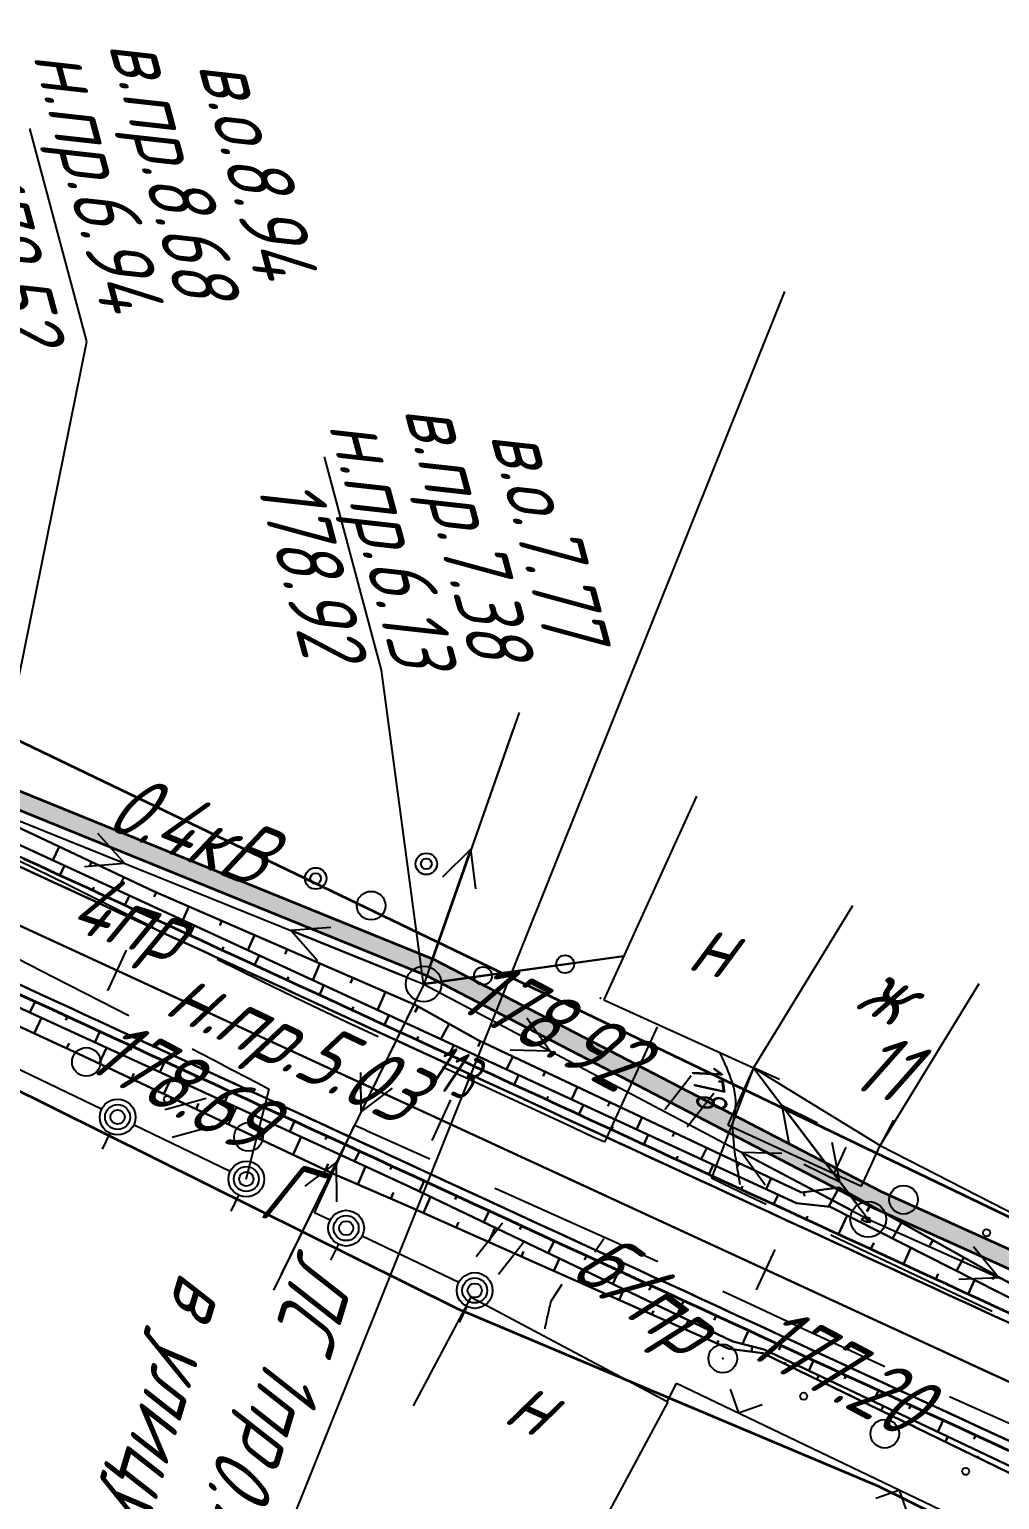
# Model space of a CAD drawing. Header units: millimetres. Extents: x -698 to 8131, y -704 to 4503.
# Drawn here: x 7048.4 to 7102.7, y 709 to 791.3 of the extents above; entities that cross this region are included whole.
import ezdxf

# ---------------------------------------------------------------- set-up
doc = ezdxf.new("R2010")
doc.units = ezdxf.units.MM
doc.linetypes.add('CONTI', pattern=[0])
doc.linetypes.add('STROT', pattern=[1.7, 0.5, -1.2])
for name, color, linetype, lineweight in [('10', 1, 'Continuous', 35), ('КОПИЯ_ОСЬ_13_ОТКОСЫ', 7, 'Continuous', 30), ('КОПИЯ_ОСЬ_ГРАНИЦЫ_ПОЛОС', 7, 'Continuous', 30), ('ОСЬ_ВЕРХ_ПОКРЫТИЯ_ГРАНИЦЫ_ПОЛОС', 7, 'Continuous', 30), ('ОСЬ_ВЕРХ_ПОКРЫТИЯ_ОСЬ', 1, 'Continuous', 30), ('Ось_примыкания', 1, 'Continuous', 35), ('Тротуар', 40, 'Continuous', 35)]:
    doc.layers.add(name, color=color, linetype=linetype, lineweight=lineweight)
for name, color, linetype in [('GOR_BDEFAULT', 212, 'CONTI'), ('NAD_MDEFAULT', 7, 'CONTI'), ('PI_OTDEFAULT', 172, 'CONTI'), ('PI_TTDEFAULT', 5, 'CONTI'), ('SIT_LDEFAULT', 7, 'CONTI'), ('USLZNDEFAULT', 7, 'CONTI'), ('ZAPSKDEFAULT', 7, 'CONTI'), ('ОСЬ_ВЕРХ_ПОКРЫТИЯ_ПИКЕТЫ', 1, 'Continuous'), ('разметка', 7, 'Continuous')]:
    doc.layers.add(name, color=color, linetype=linetype)
doc.styles.add('eskd', font='isocpeui.ttf', dxfattribs={"width": 1.2})
doc.styles.add('SHRFT', font='isocpeui.ttf', dxfattribs={"width": 3.5})
doc.styles.get("Standard").update_dxf_attribs({"font": 'isocpeui.ttf'})

# ---------------------------------------------------------------- blocks, each defined once
blk = doc.blocks.new('BL_2011')
at = {"color": 0}
for p, q in [((0, 0), (0, 2.4)), ((1.6, 0), (1.6, 2.4))]:
    blk.add_line(p, q, dxfattribs=at)
blk = doc.blocks.new('BL_26')
at = {"color": 0}
for radius in [1, 0.1]:
    blk.add_circle((0, 0), radius, dxfattribs=at)

msp = doc.modelspace()

# ---------------------------------------------------------------- hatches: boundary and pattern name
at = {"layer": 'Тротуар', "lineweight": 30, "ltscale": 7}
msp.add_hatch(color=256, dxfattribs=at).paths.add_polyline_path([(7238.509, 660.221), (7240.017, 659.353), (7276.16, 643.432), (7310.969, 627.81), (7338.542, 613.033), (7345.649, 609.361), (7356.2, 603.643), (7363.144, 599.67), (7369.953, 595.47), (7376.651, 591.22), (7377.186, 592.064), (7370.483, 596.318), (7363.655, 600.529), (7356.687, 604.517), (7346.117, 610.245), (7339.008, 613.918), (7311.411, 628.708), (7276.566, 644.346), (7240.469, 660.247), (7227.903, 667.475), (7224.179, 669.182), (7215.679, 672.08), (7206.96, 674.304), (7205.606, 674.913), (7174.212, 690.887), (7164.333, 693.86), (7153.498, 698.792), (7132.149, 709.984), (7096.049, 726.226), (7071.015, 739.232), (7046.764, 749.075), (7003.781, 769.373), (6978.59, 780.664), (6942.979, 797.047), (6924.717, 804.506), (6908.313, 812.245), (6907.785, 811.388), (6924.323, 803.587), (6942.581, 796.129), (6970.844, 783.126), (6971.753, 782.708), (6978.176, 779.753), (7003.363, 768.465), (7046.362, 748.159), (7070.596, 738.323), (7095.613, 725.326), (7131.712, 709.084), (7153.058, 697.893), (7163.98, 692.921), (7173.839, 689.955), (7205.153, 674.021), (7206.629, 673.357), (7215.431, 671.111), (7223.808, 668.252), (7227.444, 666.585), (7233.538, 663.08), (7234.408, 662.58)])

# ---------------------------------------------------------------- linework, layer by layer
at = {"linetype": 'Continuous'}
msp.add_line((7090.633, 776.619), (7054.357, 686.163), dxfattribs=at)
at = {"layer": '10'}
for points in [[(7557.083, 408.214), (7502.403, 474.094), (7438.513, 545.904), (7384.503, 596.294), (7381.685, 589.869), (7359.573, 604.594), (7346.003, 610.974), (7346.933, 612.494), (7259.503, 653.224), (7163.783, 697.604), (7162.773, 695.044), (7153.583, 698.964), (7154.833, 701.954), (7107.483, 722.734), (7037.233, 756.524), (7008.443, 769.144), (7005.583, 770.204), (6980.053, 780.784), (6981.053, 782.784), (6942.353, 801.084), (6941.603, 799.044), (6896.914, 821.23), (6913.823, 871.714)], [(6994.103, 758.534), (7040.023, 735.714), (7044.063, 733.704), (7072.313, 719.674), (7095.903, 709.734), (7115.453, 700.074), (7174.043, 673.014), (7206.093, 659.684), (7219.613, 652.954), (7247.643, 640.794), (7301.603, 617.394), (7300.303, 614.534), (7309.243, 610.384), (7309.923, 612.004), (7354.733, 590.424), (7366.703, 578.184), (7366.703, 578.184), (7420.773, 522.864), (7453.783, 488.154), (7485.293, 455.374), (7519.633, 419.454), (7515.413, 411.684), (7534.823, 388.204), (7579.153, 342.644)]]:
    msp.add_lwpolyline(points, dxfattribs=at)
at = {"layer": 'GOR_BDEFAULT', "color": 212, "elevation": 178, "flags": 128}
for points in [[(7087.829, 728.58), (7087.729, 729.94), (7087.749, 730.03), (7087.759, 730.12), (7087.779, 730.22), (7087.799, 730.31), (7087.819, 730.42), (7087.839, 730.52), (7087.859, 730.63), (7087.869, 730.74), (7087.889, 730.86), (7087.899, 730.98), (7087.909, 731.1), (7087.909, 731.23), (7087.909, 731.35), (7087.899, 731.49), (7087.879, 731.62), (7087.859, 731.76), (7087.829, 731.9), (7087.799, 732.05), (7087.759, 732.19), (7087.719, 732.33), (7087.669, 732.47), (7087.619, 732.61), (7087.569, 732.75), (7087.519, 732.88), (7087.469, 733.01), (7087.419, 733.13), (7087.369, 733.24), (7087.319, 733.35), (7087.279, 733.45), (7087.239, 733.54), (7087.029, 733.99)], [(7088.149, 726.63), (7088.139, 726.73), (7088.119, 726.83), (7088.099, 726.95), (7088.079, 727.07), (7088.059, 727.2), (7088.039, 727.33), (7088.009, 727.47), (7087.989, 727.62), (7087.969, 727.76), (7087.939, 727.9), (7087.919, 728.04), (7087.899, 728.18), (7087.869, 728.32), (7087.849, 728.45), (7087.829, 728.58)], [(7088.149, 726.63), (7088.139, 726.73), (7088.119, 726.83), (7088.099, 726.95), (7088.079, 727.07), (7088.059, 727.2), (7088.039, 727.33), (7088.009, 727.47), (7087.989, 727.62), (7087.969, 727.76), (7087.939, 727.9), (7087.919, 728.04), (7087.899, 728.18), (7087.869, 728.32), (7087.849, 728.45), (7087.829, 728.58)], [(7095.219, 724.78), (7094.929, 724.66)], [(7094.929, 724.66), (7095.229, 724.54), (7095.459, 724.52)], [(7095.459, 724.52), (7095.419, 724.71), (7095.219, 724.78)], [(7080.009, 722.85), (7080.519, 723.6)], [(7077.229, 718.55), (7077.239, 718.63), (7077.259, 718.72), (7077.279, 718.82), (7077.309, 718.93), (7077.329, 719.04), (7077.349, 719.15), (7077.379, 719.27), (7077.409, 719.39), (7077.429, 719.51), (7077.459, 719.62), (7077.479, 719.73), (7077.509, 719.84), (7077.529, 719.95), (7077.549, 720.04), (7077.579, 720.13), (7078.189, 721.04)]]:
    msp.add_lwpolyline(points, dxfattribs=at)
at = {"layer": 'PI_TTDEFAULT', "color": 5}
for p in [(7070.429, 737.85, 178.923), (7080.329, 737.05, 178.237), (7087.179, 716.88, 177.468)]:
    msp.add_point(p, dxfattribs=at)
at = {"layer": 'SIT_LDEFAULT', "color": 7}
for p, q in [((7051.565, 773.821), (7048.373, 785.759)), ((7046.249, 747.6), (7051.565, 773.821)), ((7068.076, 755.432), (7064.884, 767.369)), ((7070.424, 737.852), (7068.076, 755.432)), ((7075.779, 753.06), (7070.429, 737.85)), ((7075.449, 752.12), (7073.129, 745.51)), ((7085.709, 748.37), (7080.509, 736.97)), ((7046.249, 747.6), (7070.429, 737.85)), ((7047.179, 747.23), (7053.669, 744.61)), ((7053.669, 744.61), (7052.189, 746.28)), ((7070.759, 738.79), (7073.079, 745.4)), ((7073.079, 745.4), (7071.479, 743.84)), ((7073.359, 743.18), (7073.079, 745.4)), ((7050.539, 743.38), (7047.769, 744.74)), ((7051.439, 744.43), (7053.669, 744.61)), ((7053.309, 742.01), (7050.539, 743.39)), ((7055.289, 741.02), (7053.309, 742.01)), ((7094.439, 742.22), (7088.889, 733.15)), ((7065.239, 741.02), (7063.009, 740.84)), ((7069.499, 738.22), (7063.009, 740.84)), ((7063.009, 740.84), (7064.489, 739.17)), ((7046.279, 739.99), (7049.689, 738.26)), ((7070.429, 737.85), (7081.624, 739.413)), ((7070.429, 737.85), (7081.622, 739.41)), ((7081.624, 739.413), (7070.43, 737.853)), ((7061.329, 738.01), (7058.869, 739.23)), ((7049.689, 738.26), (7053.189, 736.46)), ((7063.789, 736.81), (7061.329, 738.01)), ((7070.429, 737.85), (7062.029, 720.7)), ((7070.429, 737.85), (7095.319, 724.68)), ((7095.989, 728.81), (7101.539, 737.88)), ((7066.469, 735.54), (7063.789, 736.81)), ((7069.989, 736.95), (7066.909, 730.67)), ((7071.309, 737.38), (7077.499, 734.11)), ((7080.509, 736.97), (7088.889, 733.15)), ((7053.189, 736.46), (7053.919, 736.08)), ((7067.879, 734.89), (7066.479, 735.55)), ((7077.499, 734.11), (7076.199, 735.93)), ((7080.569, 728.99), (7083.529, 735.45)), ((7057.469, 734.23), (7059.209, 733.32)), ((7075.269, 734.16), (7077.499, 734.11)), ((7052.389, 730.84), (7046.989, 733.44)), ((7059.209, 733.31), (7061.079, 732.34)), ((7066.889, 732.9), (7066.909, 730.67)), ((7072.729, 732.61), (7071.489, 733.19)), ((7088.889, 733.15), (7086.539, 726.99)), ((7088.889, 733.15), (7087.469, 729.97)), ((7088.889, 733.15), (7095.989, 728.81)), ((7088.889, 733.15), (7095.319, 724.68)), ((7090.349, 732.5), (7088.889, 733.15)), ((7060.499, 726.93), (7061.779, 731.97)), ((7061.079, 732.34), (7061.779, 731.97)), ((7066.909, 730.67), (7068.689, 732.02)), ((7075.719, 731.23), (7072.729, 732.61)), ((7089.489, 732.35), (7093.729, 726.78)), ((7078.219, 730.07), (7075.719, 731.23)), ((7094.719, 725.48), (7090.479, 731.05)), ((7090.479, 731.05), (7090.899, 728.85)), ((7092.489, 730.06), (7090.479, 731.05)), ((7096.729, 730.22), (7095.999, 728.8)), ((7052.859, 729.5), (7052.419, 728.6)), ((7059.599, 727.36), (7054.189, 729.97)), ((7064.319, 725.04), (7066.559, 729.94)), ((7066.559, 729.95), (7067.219, 729.66)), ((7067.219, 729.65), (7068.979, 728.86)), ((7079.929, 729.28), (7078.219, 730.07)), ((7087.459, 729.97), (7093.389, 727.25)), ((7068.979, 728.86), (7070.769, 728.06)), ((7080.569, 728.99), (7079.929, 729.28)), ((7093.729, 726.78), (7093.309, 728.98)), ((7094.059, 728.71), (7093.389, 727.25)), ((7094.949, 726.54), (7095.999, 728.8)), ((7095.999, 728.8), (7104.899, 724.24)), ((7062.469, 721.6), (7065.549, 727.88)), ((7065.549, 727.88), (7063.769, 726.53)), ((7065.569, 725.65), (7065.549, 727.88)), ((7094.439, 725.15), (7088.249, 728.42)), ((7088.249, 728.42), (7089.549, 726.6)), ((7090.479, 728.37), (7088.249, 728.42)), ((7091.719, 727.77), (7093.729, 726.78)), ((7086.539, 726.99), (7087.219, 726.67)), ((7093.389, 727.25), (7094.949, 726.53)), ((7074.419, 726.42), (7074.639, 726.32)), ((7074.639, 726.33), (7077.919, 724.86)), ((7087.219, 726.67), (7089.049, 725.79)), ((7060.069, 726.03), (7059.629, 725.13)), ((7089.049, 725.79), (7089.609, 725.52)), ((7065.189, 724.62), (7064.319, 725.04)), ((7077.919, 724.86), (7081.099, 723.43)), ((7095.319, 724.68), (7131.459, 708.51)), ((7072.389, 721.13), (7066.989, 723.74)), ((7093.229, 723.8), (7094.899, 723.01)), ((7096.229, 724.27), (7102.619, 721.41)), ((7065.659, 723.28), (7065.219, 722.38)), ((7081.099, 723.43), (7083.539, 722.32)), ((7094.899, 723.01), (7098.299, 721.4)), ((7102.619, 721.41), (7101.209, 723.14)), ((7098.299, 721.4), (7101.599, 719.85)), ((7100.389, 721.32), (7102.619, 721.41)), ((7087.179, 720.66), (7088.989, 719.82)), ((7069.869, 714.24), (7073.089, 720.31)), ((7072.849, 719.79), (7072.419, 718.89)), ((7073.089, 720.31), (7084.099, 714.46)), ((7088.989, 719.81), (7091.659, 718.57)), ((7101.599, 719.85), (7102.269, 719.54)), ((7091.659, 718.57), (7094.359, 717.32)), ((7094.359, 717.32), (7096.249, 716.44)), ((7084.079, 714.47), (7084.579, 715.5)), ((7084.579, 715.51), (7101.149, 707.56)), ((7087.589, 715.17), (7088.059, 713.84)), ((7099.879, 714.76), (7102.499, 713.57)), ((7084.099, 714.46), (7080.859, 708.4)), ((7088.059, 713.84), (7089.389, 714.31)), ((7102.499, 713.58), (7105.189, 712.38)), ((7097.069, 709.51), (7095.739, 709.04)), ((7097.539, 708.18), (7097.069, 709.51))]:
    msp.add_line(p, q, dxfattribs=at)
for centre, radius in [((7070.579, 744.58), 0.6), ((7064.379, 743.76), 0.6), ((7070.579, 744.58), 0.3), ((7064.379, 743.76), 0.3), ((7067.489, 742.24), 0.8), ((7078.349, 738.96), 0.5), ((7070.43, 737.853), 1), ((7073.749, 738.31), 0.5), ((7051.539, 733.49), 0.8), ((7053.289, 730.4), 1), ((7053.289, 730.4), 0.7), ((7056.079, 731.39), 0.2), ((7053.289, 730.4), 0.4), ((7060.619, 729.29), 0.8), ((7060.499, 726.93), 1), ((7060.499, 726.93), 0.7), ((7060.499, 726.93), 0.4), ((7097.299, 725.77), 0.8), ((7066.089, 724.18), 1), ((7066.089, 724.18), 0.7), ((7066.089, 724.18), 0.4), ((7101.949, 723.92), 0.2), ((7073.289, 720.69), 1), ((7073.289, 720.69), 0.7), ((7073.289, 720.69), 0.4), ((7087.179, 716.88), 0.8), ((7091.709, 714.77), 0.2), ((7096.249, 712.67), 0.8), ((7100.779, 710.56), 0.2)]:
    msp.add_circle(centre, radius, dxfattribs=at)
at = {"layer": 'КОПИЯ_ОСЬ_13_ОТКОСЫ'}
for points in [[(6954.344, 788.065), (7219.049, 666.025), (7231.162, 660.49), (7243.3, 655.009), (7289.461, 634.338), (7298.073, 630.51), (7302.428, 628.564), (7305.91, 626.999), (7313.735, 623.438), (7319.806, 620.622), (7324.996, 618.166), (7328.302, 616.575), (7331.598, 614.965)], [(6951.408, 781.711), (7216.126, 659.664), (7228.267, 654.117), (7240.433, 648.623), (7286.6, 627.949), (7295.176, 624.069), (7299.504, 622.1), (7308.134, 618.129), (7315.007, 614.907), (7320.139, 612.453), (7325.19, 609.989), (7328.391, 608.398), (7331.583, 606.788)], [(6982.325, 775.824), (7091.3, 725.582), (7093.186, 725.373), (7109.43, 717.136), (7127.656, 708.899), (7145.83, 700.55), (7146.735, 700.124), (7160.846, 693.711)], [(6982.325, 775.824), (7091.3, 725.581), (7093.186, 725.373), (7109.43, 717.136), (7127.656, 708.899), (7145.83, 700.55), (7146.734, 700.124), (7160.846, 693.711)], [(7005.575, 766.544), (7019.137, 760.132), (7020.05, 759.725), (7028.629, 755.642), (7037.216, 751.578), (7055.304, 743.041), (7069.987, 736.675), (7073.485, 734.709), (7091.578, 726.183), (7093.685, 726.455), (7109.611, 717.529), (7127.981, 709.605), (7146.955, 700.602), (7161.182, 694.441)], [(7001.454, 757.605), (7015.984, 750.906), (7025.143, 746.886), (7066.058, 728.153), (7069.691, 726.478), (7087.732, 717.841), (7089.501, 717.378), (7105.944, 709.576), (7124.082, 701.147), (7142.27, 692.829), (7143.184, 692.424), (7157.191, 685.783)], [(7001.454, 757.605), (7015.984, 750.906), (7025.143, 746.886), (7066.058, 728.153), (7069.69, 726.478), (7087.732, 717.841), (7089.501, 717.378), (7105.944, 709.576), (7124.082, 701.147), (7142.27, 692.829), (7143.184, 692.424), (7157.191, 685.784)], [(7001.006, 756.633), (7014.643, 750.386), (7015.546, 749.955), (7024.694, 745.913), (7032.944, 742.313), (7051.104, 733.933), (7065.588, 727.135), (7069.263, 725.551), (7087.536, 717.417), (7089.412, 717.186), (7105.782, 709.223), (7123.898, 700.749), (7142.086, 692.43), (7143.013, 692.053), (7157.007, 685.385)], [(7050.021, 745.534), (7049.664, 744.778)], [(7050.065, 743.934), (7050.316, 744.478)], [(7051.829, 744.681), (7051.71, 744.429)], [(7053.638, 743.827), (7053.296, 743.103)], [(7051.881, 743.097), (7051.965, 743.278)], [(7053.697, 742.259), (7053.948, 742.803)], [(7055.449, 742.978), (7055.343, 742.733)], [(7057.284, 742.183), (7056.952, 741.418)], [(7055.514, 741.422), (7055.597, 741.603)], [(7057.33, 740.585), (7057.581, 741.128)], [(7059.119, 741.387), (7059.008, 741.132)], [(7060.954, 740.592), (7060.586, 739.742)], [(7059.146, 739.747), (7059.23, 739.928)], [(7060.963, 738.91), (7061.213, 739.453)], [(7062.789, 739.796), (7062.666, 739.513)], [(7064.624, 739.001), (7064.219, 738.067)], [(7062.779, 738.073), (7062.862, 738.254)], [(7064.595, 737.235), (7064.845, 737.778)], [(7066.459, 738.205), (7066.324, 737.894)], [(7048.667, 736.871), (7048.379, 736.247)], [(7068.294, 737.409), (7067.853, 736.392)], [(7050.483, 736.033), (7050.387, 735.825)], [(7066.411, 736.398), (7066.495, 736.579)], [(7068.228, 735.56), (7068.478, 736.104)], [(7070.122, 736.6), (7069.941, 736.278)], [(7048.621, 735.078), (7049.024, 735.952)], [(7052.299, 735.196), (7052.016, 734.582)], [(7071.865, 735.62), (7071.384, 734.764)], [(7050.437, 734.24), (7050.571, 734.532)], [(7054.115, 734.359), (7054.021, 734.154)], [(7070.044, 734.723), (7070.128, 734.904)], [(7071.86, 733.886), (7072.11, 734.429)], [(7073.613, 734.649), (7073.474, 734.353)], [(7052.25, 733.395), (7052.667, 734.284)], [(7055.932, 733.521), (7055.653, 732.917)], [(7075.422, 733.796), (7075.076, 733.062)], [(7054.06, 732.545), (7054.199, 732.842)], [(7057.748, 732.684), (7057.655, 732.482)], [(7073.676, 733.048), (7073.76, 733.229)], [(7075.493, 732.211), (7075.743, 732.754)], [(7077.232, 732.944), (7077.116, 732.699)], [(7055.871, 731.696), (7056.304, 732.619)], [(7079.041, 732.091), (7078.709, 731.387)], [(7057.681, 730.846), (7057.825, 731.154)], [(7059.564, 731.846), (7059.29, 731.251)], [(7077.309, 731.373), (7077.392, 731.554)], [(7079.125, 730.536), (7079.376, 731.079)], [(7080.85, 731.238), (7080.739, 731.004)], [(7059.492, 729.996), (7059.941, 730.953)], [(7061.38, 731.009), (7061.289, 730.811)], [(7082.659, 730.386), (7082.342, 729.712)], [(7061.302, 729.146), (7061.452, 729.465)], [(7063.196, 730.172), (7062.927, 729.586)], [(7080.942, 729.699), (7081.025, 729.88)], [(7082.757, 728.861), (7083.008, 729.405)], [(7084.468, 729.533), (7084.362, 729.309)], [(7063.113, 728.297), (7063.578, 729.288)], [(7065.013, 729.334), (7064.923, 729.139)], [(7086.277, 728.681), (7085.974, 728.037)], [(7064.923, 727.447), (7065.078, 727.777)], [(7066.829, 728.497), (7066.563, 727.92)], [(7084.574, 728.024), (7084.657, 728.205)], [(7088.087, 727.828), (7087.985, 727.613)], [(7066.75, 726.634), (7067.181, 727.635)], [(7068.645, 727.66), (7068.557, 727.467)], [(7086.39, 727.187), (7086.641, 727.73)], [(7089.896, 726.975), (7089.607, 726.362)], [(7068.587, 725.843), (7068.731, 726.176)], [(7070.462, 726.822), (7070.192, 726.238)], [(7088.206, 726.349), (7088.29, 726.53)], [(7091.717, 726.201), (7091.746, 725.977)], [(7093.699, 726.448), (7093.102, 725.382)], [(7070.418, 725.038), (7070.818, 725.938)], [(7072.278, 725.985), (7072.188, 725.79)], [(7090.023, 725.512), (7090.273, 726.055)], [(7095.443, 725.47), (7095.244, 725.115)], [(7072.245, 724.224), (7072.378, 724.524)], [(7074.094, 725.147), (7073.8, 724.51)], [(7091.839, 724.674), (7091.923, 724.856)], [(7093.655, 723.837), (7094.14, 724.889)], [(7097.188, 724.492), (7096.687, 723.598)], [(7074.072, 723.411), (7074.428, 724.21)], [(7075.91, 724.31), (7075.813, 724.098)], [(7075.899, 722.598), (7076.018, 722.864)], [(7077.727, 723.473), (7077.408, 722.783)], [(7095.471, 723), (7095.633, 723.35)], [(7097.288, 722.162), (7097.71, 723.079)], [(7098.933, 723.514), (7098.766, 723.216)], [(7077.726, 721.784), (7078.037, 722.482)], [(7079.543, 722.635), (7079.437, 722.405)], [(7100.677, 722.536), (7100.257, 721.787)], [(7079.553, 720.971), (7079.657, 721.203)], [(7081.359, 721.798), (7081.017, 721.055)], [(7099.104, 721.325), (7099.245, 721.63)], [(7100.92, 720.488), (7101.28, 721.268)], [(7102.422, 721.559), (7102.282, 721.309)], [(7081.381, 720.158), (7081.646, 720.754)], [(7083.175, 720.96), (7083.061, 720.713)], [(7083.208, 719.344), (7083.296, 719.543)], [(7084.992, 720.123), (7084.625, 719.328)], [(7085.035, 718.531), (7085.255, 719.026)], [(7086.808, 719.286), (7086.686, 719.021)], [(7086.862, 717.718), (7086.936, 717.883)], [(7088.624, 718.448), (7088.278, 717.698)], [(7088.789, 717.263), (7088.825, 717.555)], [(7090.441, 717.611), (7090.325, 717.361)], [(7090.646, 716.586), (7090.689, 716.674)], [(7092.257, 716.774), (7091.991, 716.197)], [(7092.444, 715.711), (7092.551, 715.931)], [(7094.073, 715.936), (7093.984, 715.744)], [(7094.243, 714.836), (7094.279, 714.909)], [(7095.889, 715.099), (7095.605, 714.482)], [(7096.041, 713.961), (7096.165, 714.216)], [(7097.706, 714.261), (7097.61, 714.056)], [(7097.84, 713.086), (7097.881, 713.171)], [(7099.522, 713.424), (7099.219, 712.767)], [(7099.638, 712.212), (7099.779, 712.501)], [(7101.338, 712.587), (7101.237, 712.368)], [(7101.437, 711.337), (7101.484, 711.433)]]:
    msp.add_lwpolyline(points, dxfattribs=at)
at = {"layer": 'КОПИЯ_ОСЬ_ГРАНИЦЫ_ПОЛОС'}
for points in [[(7103.138, 718.912), (7102.232, 719.33), (7101.325, 719.748), (7100.418, 720.166), (7099.512, 720.584), (7098.605, 721.002), (7097.699, 721.42), (7096.792, 721.838), (7095.885, 722.256), (7094.979, 722.674), (7094.072, 723.092), (7093.165, 723.51), (7092.259, 723.928), (7091.352, 724.346), (7090.446, 724.764), (7089.539, 725.182), (7088.632, 725.6), (7087.726, 726.018), (7086.819, 726.436), (7085.913, 726.854), (7085.006, 727.272), (7084.099, 727.69), (7083.193, 728.108), (7082.286, 728.526), (7081.38, 728.944), (7080.473, 729.362), (7079.566, 729.78), (7078.66, 730.198), (7077.753, 730.616), (7076.846, 731.034), (7075.94, 731.452), (7075.033, 731.87), (7074.127, 732.288), (7073.22, 732.706), (7072.313, 733.124), (7071.407, 733.542), (7070.5, 733.96), (7069.594, 734.378), (7068.687, 734.796), (7067.78, 735.214), (7066.874, 735.632), (7065.967, 736.05), (7065.061, 736.468), (7064.154, 736.886), (7063.247, 737.304), (7062.341, 737.722), (7061.434, 738.14), (7060.527, 738.558), (7059.621, 738.976), (7058.714, 739.394), (7057.808, 739.812), (7056.901, 740.23), (7055.994, 740.648), (7055.088, 741.066), (7054.181, 741.484), (7053.275, 741.902), (7052.368, 742.32), (7051.461, 742.738), (7050.555, 743.156), (7049.648, 743.574), (7048.742, 743.992), (7047.835, 744.41)], [(7048.144, 744.267), (7049.052, 743.849), (7049.96, 743.43), (7050.867, 743.012), (7051.775, 742.593), (7052.683, 742.175), (7053.59, 741.756), (7054.498, 741.338), (7055.406, 740.919), (7056.313, 740.501), (7057.221, 740.083), (7058.129, 739.664), (7059.036, 739.246), (7059.944, 738.827), (7060.852, 738.409), (7061.759, 737.99), (7062.667, 737.572), (7063.575, 737.153), (7064.482, 736.735), (7065.39, 736.316), (7066.298, 735.898), (7067.205, 735.479), (7068.113, 735.061), (7069.021, 734.642), (7069.928, 734.224), (7070.836, 733.805), (7071.744, 733.387), (7072.651, 732.968), (7073.559, 732.55), (7074.467, 732.131), (7075.374, 731.713), (7076.282, 731.294), (7077.19, 730.876), (7078.097, 730.458), (7079.005, 730.039), (7079.913, 729.621), (7080.82, 729.202), (7081.728, 728.784), (7082.636, 728.365), (7083.543, 727.947), (7084.451, 727.528), (7085.359, 727.11), (7086.266, 726.691), (7087.174, 726.273), (7088.082, 725.854), (7088.989, 725.436), (7089.897, 725.017), (7090.805, 724.599), (7091.712, 724.18), (7092.62, 723.762), (7093.528, 723.343), (7094.435, 722.925), (7095.343, 722.506), (7096.251, 722.088), (7097.158, 721.669), (7098.066, 721.251), (7098.974, 720.832), (7099.881, 720.414), (7100.789, 719.996), (7101.697, 719.577), (7102.604, 719.159), (7103.512, 718.74)], [(7047.759, 737.838), (7048.666, 737.42), (7049.574, 737.001), (7050.481, 736.583), (7051.389, 736.164), (7052.297, 735.746), (7053.204, 735.327), (7054.112, 734.909), (7055.019, 734.491), (7055.927, 734.072), (7056.834, 733.654), (7057.742, 733.235), (7058.65, 732.817), (7059.557, 732.398), (7060.465, 731.98), (7061.372, 731.562), (7062.28, 731.143), (7063.187, 730.725), (7064.095, 730.306), (7065.003, 729.888), (7065.91, 729.469), (7066.818, 729.051), (7067.725, 728.632), (7068.633, 728.214), (7069.54, 727.796), (7070.448, 727.377), (7071.356, 726.959), (7072.263, 726.54), (7073.171, 726.122), (7074.078, 725.703), (7074.986, 725.285), (7075.894, 724.867), (7076.801, 724.448), (7077.709, 724.03), (7078.616, 723.611), (7079.524, 723.193), (7080.431, 722.774), (7081.339, 722.356), (7082.247, 721.937), (7083.154, 721.519), (7084.062, 721.101), (7084.969, 720.682), (7085.877, 720.264), (7086.784, 719.845), (7087.692, 719.427), (7088.6, 719.008), (7089.507, 718.59), (7090.415, 718.172), (7091.322, 717.753), (7092.23, 717.335), (7093.138, 716.916), (7094.045, 716.498), (7094.953, 716.079), (7095.86, 715.661), (7096.768, 715.242), (7097.675, 714.824), (7098.583, 714.406), (7099.491, 713.987), (7100.398, 713.569), (7101.306, 713.15), (7102.213, 712.732), (7103.121, 712.313)]]:
    msp.add_lwpolyline(points, dxfattribs=at)
at = {"layer": 'ОСЬ_ВЕРХ_ПОКРЫТИЯ_ГРАНИЦЫ_ПОЛОС'}
for points in [[(7048.044, 744.864), (7048.951, 744.446), (7049.857, 744.028), (7050.764, 743.61), (7051.671, 743.192), (7052.577, 742.774), (7053.484, 742.356), (7054.391, 741.938), (7055.297, 741.52), (7056.204, 741.102), (7057.11, 740.684), (7058.017, 740.266), (7058.924, 739.848), (7059.83, 739.43), (7060.737, 739.012), (7061.643, 738.594), (7062.55, 738.176), (7063.457, 737.758), (7064.363, 737.34), (7065.27, 736.922), (7066.176, 736.504), (7067.083, 736.086), (7067.99, 735.668), (7068.896, 735.25), (7069.803, 734.832), (7070.71, 734.414), (7071.616, 733.996), (7072.523, 733.578), (7073.429, 733.16), (7074.336, 732.742), (7075.243, 732.324), (7076.149, 731.906), (7077.056, 731.488), (7077.962, 731.07), (7078.869, 730.652), (7079.776, 730.234), (7080.682, 729.816), (7081.589, 729.398), (7082.495, 728.98), (7083.402, 728.562), (7084.309, 728.144), (7085.215, 727.726), (7086.122, 727.308), (7087.029, 726.89), (7087.935, 726.472), (7088.842, 726.054), (7089.748, 725.636), (7090.655, 725.218), (7091.562, 724.8), (7092.468, 724.382), (7093.375, 723.964), (7094.281, 723.546), (7095.188, 723.128), (7096.095, 722.71), (7097.001, 722.292), (7097.908, 721.874), (7098.814, 721.456), (7099.721, 721.038), (7100.628, 720.62), (7101.534, 720.202), (7102.441, 719.784), (7103.348, 719.367)], [(7103.346, 712.21), (7102.439, 712.628), (7101.533, 713.046), (7100.626, 713.464), (7099.719, 713.882), (7098.813, 714.3), (7097.906, 714.718), (7097, 715.136), (7096.093, 715.554), (7095.186, 715.972), (7094.28, 716.39), (7093.373, 716.808), (7092.467, 717.226), (7091.56, 717.644), (7090.653, 718.062), (7089.747, 718.48), (7088.84, 718.898), (7087.934, 719.316), (7087.027, 719.734), (7086.12, 720.152), (7085.214, 720.57), (7084.307, 720.988), (7083.4, 721.406), (7082.494, 721.824), (7081.587, 722.241), (7080.681, 722.659), (7079.774, 723.077), (7078.867, 723.495), (7077.961, 723.913), (7077.054, 724.331), (7076.148, 724.749), (7075.241, 725.167), (7074.334, 725.585), (7073.428, 726.003), (7072.521, 726.421), (7071.614, 726.839), (7070.708, 727.257), (7069.801, 727.675), (7068.895, 728.093), (7067.988, 728.511), (7067.081, 728.929), (7066.175, 729.347), (7065.268, 729.765), (7064.362, 730.183), (7063.455, 730.601), (7062.548, 731.019), (7061.642, 731.437), (7060.735, 731.855), (7059.829, 732.273), (7058.922, 732.691), (7058.015, 733.109), (7057.109, 733.527), (7056.202, 733.945), (7055.295, 734.363), (7054.389, 734.781), (7053.482, 735.199), (7052.576, 735.617), (7051.669, 736.035), (7050.762, 736.453), (7049.856, 736.871), (7048.949, 737.289), (7048.043, 737.707)], [(7047.833, 737.253), (7048.74, 736.835), (7049.646, 736.417), (7050.553, 735.999), (7051.46, 735.581), (7052.366, 735.163), (7053.273, 734.745), (7054.18, 734.327), (7055.086, 733.909), (7055.993, 733.491), (7056.899, 733.073), (7057.806, 732.655), (7058.713, 732.237), (7059.619, 731.819), (7060.526, 731.401), (7061.432, 730.983), (7062.339, 730.565), (7063.246, 730.147), (7064.152, 729.729), (7065.059, 729.311), (7065.965, 728.893), (7066.872, 728.475), (7067.779, 728.057), (7068.685, 727.639), (7069.592, 727.221), (7070.499, 726.803), (7071.405, 726.385), (7072.312, 725.967), (7073.218, 725.549), (7074.125, 725.131), (7075.032, 724.713), (7075.938, 724.295), (7076.845, 723.877), (7077.751, 723.459), (7078.658, 723.041), (7079.565, 722.623), (7080.471, 722.205), (7081.378, 721.787), (7082.284, 721.369), (7083.191, 720.951), (7084.098, 720.533), (7085.004, 720.115), (7085.911, 719.697), (7086.818, 719.279), (7087.724, 718.861), (7088.631, 718.443), (7089.537, 718.026), (7090.444, 717.608), (7091.351, 717.19), (7092.257, 716.772), (7093.164, 716.354), (7094.07, 715.936), (7094.977, 715.518), (7095.884, 715.1), (7096.79, 714.682), (7097.697, 714.264), (7098.603, 713.846), (7099.51, 713.428), (7100.417, 713.01), (7101.323, 712.592), (7102.23, 712.174), (7103.137, 711.756)]]:
    msp.add_lwpolyline(points, dxfattribs=at)
at = {"layer": 'ОСЬ_ВЕРХ_ПОКРЫТИЯ_ОСЬ'}
msp.add_lwpolyline([(6955.411, 783.718), (7214.364, 664.329), (7214.364, 664.329, 0.00275), (7244.409, 650.676), (7244.409, 650.676), (7287.998, 631.158), (7287.998, 631.158), (7297.022, 627.111), (7301.529, 625.077), (7305.131, 623.441), (7307.83, 622.208), (7310.526, 620.969), (7313.218, 619.722), (7315.011, 618.886), (7316.802, 618.046), (7318.591, 617.202), (7320.378, 616.354), (7322.162, 615.501), (7323.945, 614.643), (7325.724, 613.78), (7327.502, 612.912), (7329.276, 612.038), (7331.048, 611.158)], format="xyb", dxfattribs=at)
at = {"layer": 'ОСЬ_ВЕРХ_ПОКРЫТИЯ_ПИКЕТЫ'}
for p, q in [((7052.735, 737.471), (7053.782, 739.741)), ((7070.898, 729.097), (7071.945, 731.367)), ((7070.898, 729.097), (7071.945, 731.367)), ((7089.06, 720.723), (7090.107, 722.993))]:
    msp.add_line(p, q, dxfattribs=at)
at = {"layer": 'Ось_примыкания', "linetype": 'Continuous'}
for points in [[(7103.348, 719.367), (7102.441, 719.784), (7101.534, 720.202), (7100.628, 720.62), (7099.721, 721.038), (7098.814, 721.456), (7097.908, 721.874), (7097.001, 722.292), (7096.095, 722.71), (7095.188, 723.128), (7094.281, 723.546), (7093.375, 723.964), (7092.468, 724.382), (7091.562, 724.8), (7090.655, 725.218), (7089.748, 725.636), (7088.842, 726.054), (7087.935, 726.472), (7087.029, 726.89), (7086.122, 727.308), (7085.215, 727.726), (7084.309, 728.144), (7083.402, 728.562), (7082.495, 728.98), (7081.589, 729.398), (7080.682, 729.816), (7079.776, 730.234), (7078.869, 730.652), (7077.962, 731.07), (7077.056, 731.488), (7076.149, 731.906), (7075.243, 732.324), (7074.336, 732.742), (7073.429, 733.16), (7072.523, 733.578), (7071.616, 733.996), (7070.71, 734.414), (7069.803, 734.832), (7068.896, 735.25), (7067.99, 735.668), (7067.083, 736.086), (7066.176, 736.504), (7065.27, 736.922), (7064.363, 737.34), (7063.457, 737.758), (7062.55, 738.176), (7061.643, 738.594), (7060.737, 739.012), (7059.83, 739.43), (7058.924, 739.848), (7058.017, 740.266), (7057.11, 740.684), (7056.204, 741.102), (7055.297, 741.52), (7054.391, 741.938), (7053.484, 742.356), (7052.577, 742.774), (7051.671, 743.192), (7050.764, 743.61), (7049.857, 744.028), (7048.951, 744.446), (7048.044, 744.864)], [(7047.833, 737.253), (7048.74, 736.835), (7049.646, 736.417), (7050.553, 735.999), (7051.46, 735.581), (7052.366, 735.163), (7053.273, 734.745), (7054.18, 734.327), (7055.086, 733.909), (7055.993, 733.491), (7056.899, 733.073), (7057.806, 732.655), (7058.713, 732.237), (7059.619, 731.819), (7060.526, 731.401), (7061.432, 730.983), (7062.339, 730.565), (7063.246, 730.147), (7064.152, 729.729), (7065.059, 729.311), (7065.965, 728.893), (7066.872, 728.475), (7067.779, 728.057), (7068.685, 727.639), (7069.592, 727.221), (7070.499, 726.803), (7071.405, 726.385), (7072.312, 725.967), (7073.218, 725.549), (7074.125, 725.131), (7075.032, 724.713), (7075.938, 724.295), (7076.845, 723.877), (7077.751, 723.459), (7078.658, 723.041), (7079.565, 722.623), (7080.471, 722.205), (7081.378, 721.787), (7082.284, 721.369), (7083.191, 720.951), (7084.098, 720.533), (7085.004, 720.115), (7085.911, 719.697), (7086.818, 719.279), (7087.724, 718.861), (7088.631, 718.443), (7089.537, 718.026), (7090.444, 717.608), (7091.351, 717.19), (7092.257, 716.772), (7093.164, 716.354), (7094.07, 715.936), (7094.977, 715.518), (7095.884, 715.1), (7096.79, 714.682), (7097.697, 714.264), (7098.603, 713.846), (7099.51, 713.428), (7100.417, 713.01), (7101.323, 712.592), (7102.23, 712.174), (7103.137, 711.756)], [(7103.137, 711.756), (7102.23, 712.174), (7101.323, 712.592), (7100.417, 713.01), (7099.51, 713.428), (7098.603, 713.846), (7097.697, 714.264), (7096.79, 714.682), (7095.884, 715.1), (7094.977, 715.518), (7094.07, 715.936), (7093.164, 716.354), (7092.257, 716.772), (7091.351, 717.19), (7090.444, 717.608), (7089.537, 718.026), (7088.631, 718.443), (7087.724, 718.861), (7086.818, 719.279), (7085.911, 719.697), (7085.004, 720.115), (7084.098, 720.533), (7083.191, 720.951), (7082.284, 721.369), (7081.378, 721.787), (7080.471, 722.205), (7079.565, 722.623), (7078.658, 723.041), (7077.751, 723.459), (7076.845, 723.877), (7075.938, 724.295), (7075.032, 724.713), (7074.125, 725.131), (7073.218, 725.549), (7072.312, 725.967), (7071.405, 726.385), (7070.499, 726.803), (7069.592, 727.221), (7068.685, 727.639), (7067.779, 728.057), (7066.872, 728.475), (7065.965, 728.893), (7065.059, 729.311), (7064.152, 729.729), (7063.246, 730.147), (7062.339, 730.565), (7061.432, 730.983), (7060.526, 731.401), (7059.619, 731.819), (7058.713, 732.237), (7057.806, 732.655), (7056.899, 733.073), (7055.993, 733.491), (7055.086, 733.909), (7054.18, 734.327), (7053.273, 734.745), (7052.366, 735.163), (7051.46, 735.581), (7050.553, 735.999), (7049.646, 736.417), (7048.74, 736.835), (7047.833, 737.253)]]:
    msp.add_lwpolyline(points, dxfattribs=at)
at = {"layer": 'разметка', "linetype": 'STROT', "lineweight": 30, "ltscale": 7}
msp.add_lwpolyline([(7034.252, 747.369), (7034.252, 747.369), (7171, 684.322)], dxfattribs=at)
at = {"layer": 'Тротуар', "linetype": 'Continuous'}
for points in [[(6907.785, 811.388), (6907.785, 811.388), (6924.314, 803.59), (6942.581, 796.129), (6978.176, 779.753), (7003.363, 768.465), (7046.362, 748.159), (7070.596, 738.323), (7095.613, 725.326), (7131.712, 709.084), (7153.058, 697.893), (7163.98, 692.922), (7173.839, 689.955), (7205.153, 674.021)], [(7003.781, 769.373), (7046.764, 749.075), (7071.015, 739.232), (7096.049, 726.226), (7132.149, 709.984), (7153.498, 698.792), (7164.333, 693.86), (7174.212, 690.887), (7205.563, 674.933), (7206.96, 674.304), (7215.679, 672.08), (7224.179, 669.182), (7227.903, 667.475), (7240.469, 660.247), (7240.469, 660.247), (7240.469, 660.247), (7240.469, 660.247), (7276.566, 644.346), (7311.411, 628.708), (7339.008, 613.918)]]:
    msp.add_lwpolyline(points, dxfattribs=at)

# ---------------------------------------------------------------- block references
at = {"layer": 'USLZNDEFAULT', "color": 7, "rotation": 322.0000000000001}
msp.add_blockref('BL_26', (7095.319, 724.68), dxfattribs=at)
at = {"layer": 'ZAPSKDEFAULT', "color": 7}
for p, rotation in [((7083.929, 730.83), 322.0000000000001), ((7055.929, 730.83), 285), ((7073.36, 722.589), 322.0000000000001)]:
    msp.add_blockref('BL_2011', p, dxfattribs=dict(at, rotation=rotation))

# ---------------------------------------------------------------- texts
at = {"layer": 'GOR_BDEFAULT', "color": 212, "style": 'SHRFT', "width": 0.75}
msp.add_text('178', height=1.7223, rotation=278.57657, dxfattribs=at).set_placement((7085.376, 733.261, 178))
at = {"layer": 'NAD_MDEFAULT', "color": 7, "style": 'eskd', "oblique": 10, "width": 0.8}
for s, rotation, p in [('н.пр.6.94', 285, (7048.541, 789.858)), ('в.пр.8.68', 285, (7052.77, 790.464)), ('в.о.8.94', 285, (7057.775, 789.318)), ('в.пр.7.38', 285, (7069.305, 770.028)), ('н.пр.6.13', 285, (7065.088, 769.156)), ('в.о.7.77', 285, (7074.136, 768.6)), ('0.4кВ', 338, (7052.414, 746.646)), ('4пр', 342, (7050.343, 740.968)), ('н', 344.74653, (7085.09, 738.704)), ('н.пр.5.03', 334.4625, (7055.808, 736.213)), ('ж', 332.90838, (7094.525, 736.546)), ('11', 339.76364, (7094.182, 732.138)), ('Г', 342.58154, (7061.024, 724.872)), ('ЛС 1пр', 253.25668, (7063.445, 723.13)), (' б/пр', 323.57259, (7077.066, 722.664, 177)), ('в улицу', 253.25668, (7056.802, 721.866)), ('н', 335.63534, (7074.776, 713.354)), ('0.4кВ/', 253.25668, (7059.077, 712.096))]:
    msp.add_text(s, height=3.5, rotation=rotation, dxfattribs=at).set_placement(p)
at = {"layer": 'PI_OTDEFAULT', "color": 172, "style": 'eskd', "oblique": 10, "width": 0.8}
for s, rotation, p in [('179.52', 285, (7044.158, 783.5)), ('178.92', 285, (7061.054, 765.898)), ('178.92', 332, (7072.189, 736.51)), ('178.69', 332, (7051.406, 733.145)), ('177.20', 332, (7088.394, 717.114))]:
    msp.add_text(s, height=3.5, rotation=rotation, dxfattribs=at).set_placement(p)
at = {"layer": 'ОСЬ_ВЕРХ_ПОКРЫТИЯ_ПИКЕТЫ', "width": 0.6}
msp.add_text('113', height=2.5, rotation=335.24802, dxfattribs=at).set_placement((7070.46, 732.327))

doc.saveas('drawing.dxf')
